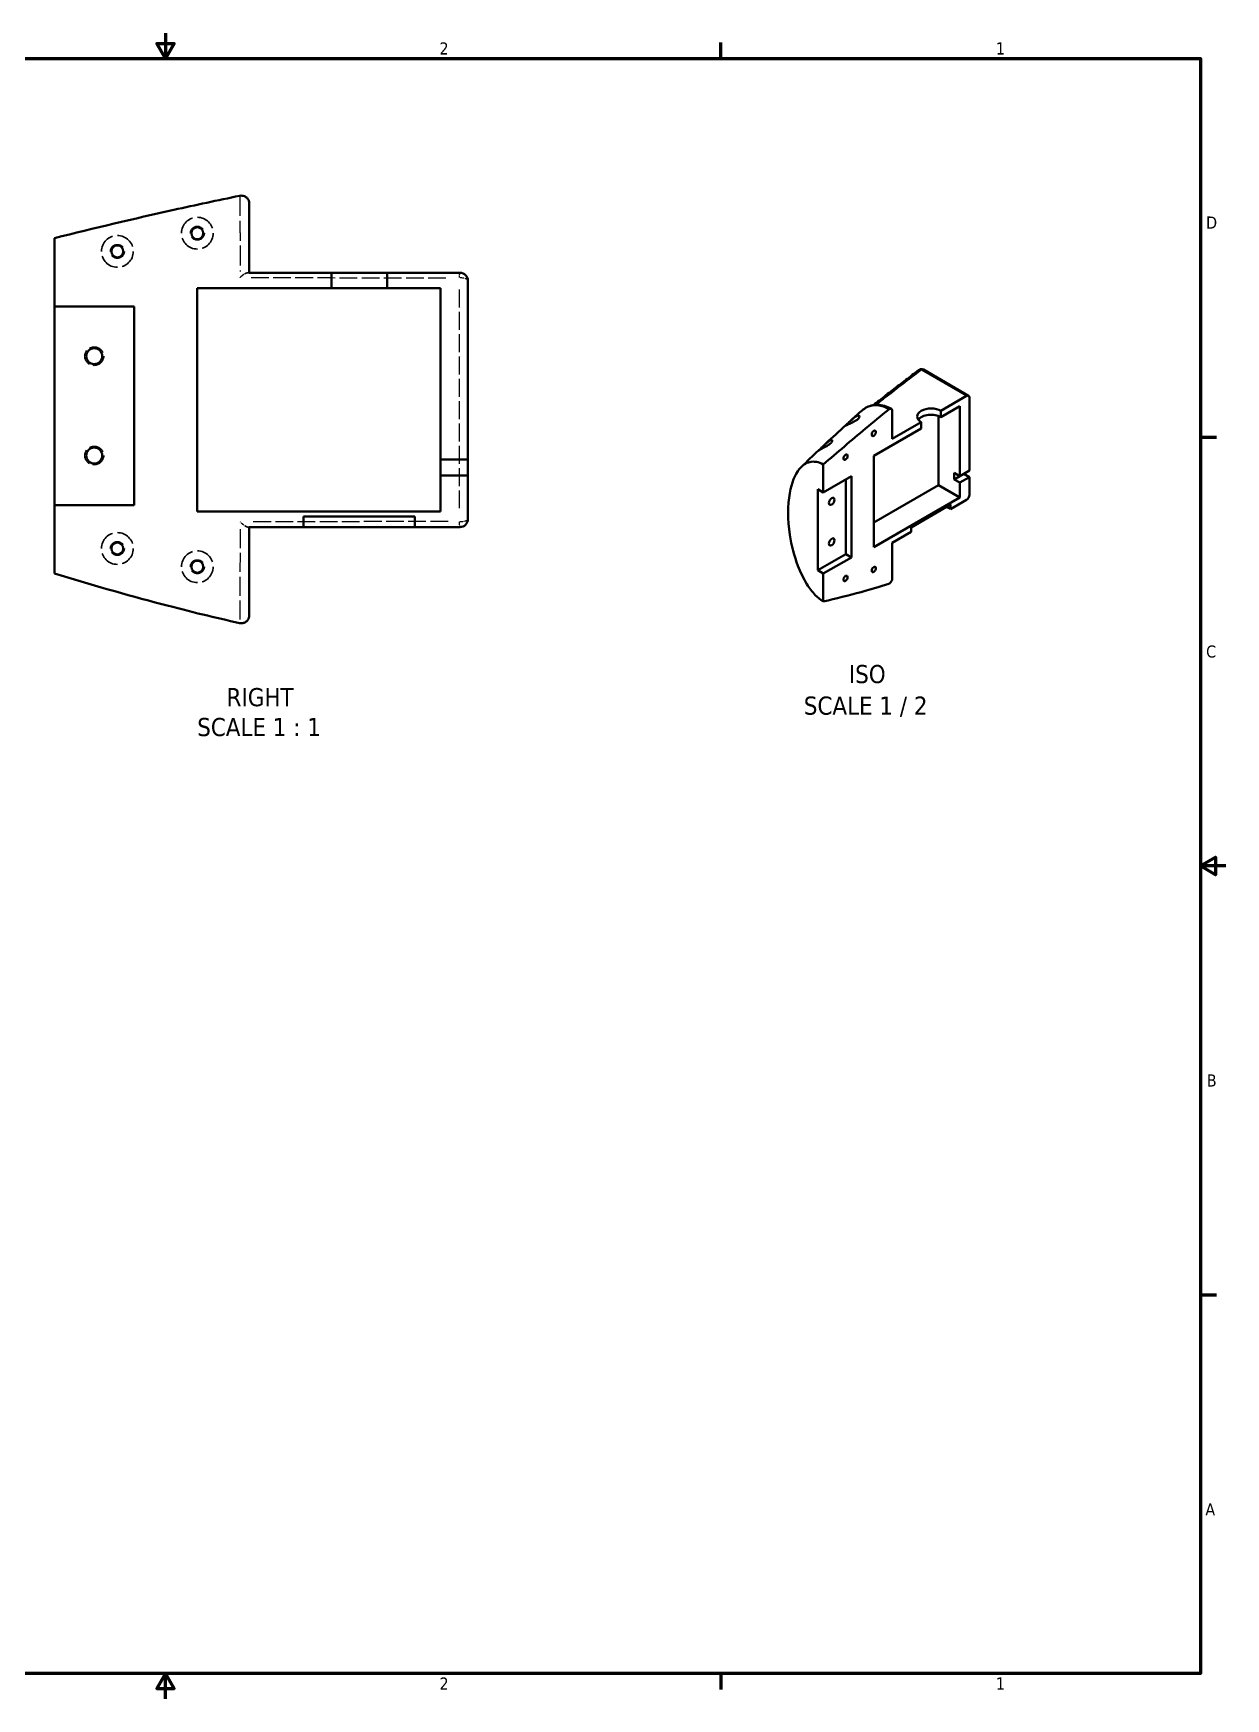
# Model space of a CAD drawing. Header units: millimetres. Extents: x 13 to 546, y 6 to 425.
# Drawn here: x 246.2 to 546.1, y 6.3 to 425.4 of the extents above; entities that cross this region are included whole.
import ezdxf

# ---------------------------------------------------------------- set-up
doc = ezdxf.new("R2010")
doc.units = ezdxf.units.MM
doc.header["$LTSCALE"] = 25.4
doc.linetypes.add('DASHED', pattern=[0.2067, 0.1654, -0.0413])
for name, color, linetype, lineweight in [('Border (ANSI)', 7, 'Continuous', 70), ('Hidden (ANSI)', 7, 'DASHED', 35), ('Hidden Narrow (ANSI)', 7, 'DASHED', 25), ('Symbol (ANSI)', 7, 'Continuous', 25), ('Visible (ANSI)', 7, 'Continuous', 50), ('Visible Narrow (ANSI)', 7, 'Continuous', 35)]:
    doc.layers.add(name, color=color, linetype=linetype, lineweight=lineweight)
doc.styles.add('Label Text (ANSI)', font='tahoma.ttf')
doc.styles.add('Note Text (ANSI)', font='tahoma.ttf')

# ---------------------------------------------------------------- blocks, each defined once
blk = doc.blocks.new('Borders Default Border')
at = {"layer": 'Border (ANSI)'}
for p, q in [((16.5, 16.5), (16.5, 16.66)), ((21.25, 12.75), (21.41, 12.75)), ((21.25, 4.25), (21.41, 4.25)), ((16.5, 0.5), (16.5, 0.34))]:
    blk.add_line(p, q, dxfattribs=at)
at = {"layer": 'Border (ANSI)', "flags": 128}
for points in [[(11, 16.75), (11, 16.5), (10.913, 16.65), (11.087, 16.65), (11, 16.5)], [(0.75, 0.5), (0.75, 16.5), (21.25, 16.5), (21.25, 0.5), (0.75, 0.5)], [(21.5, 8.5), (21.25, 8.5), (21.4, 8.587), (21.4, 8.413), (21.25, 8.5)], [(11, 0.25), (11, 0.5), (10.913, 0.35), (11.087, 0.35), (11, 0.5)]]:
    blk.add_lwpolyline(points, dxfattribs=at)
at = {"layer": 'Border (ANSI)', "char_height": 0.12, "attachment_point": 7, "style": 'Note Text (ANSI)'}
for s, insert in [('2', (13.714, 16.54)), ('1', (19.223, 16.54)), ('D', (21.306, 14.815)), ('C', (21.306, 10.563)), ('B', (21.313, 6.315)), ('A', (21.299, 2.065)), ('2', (13.714, 0.34)), ('1', (19.223, 0.34))]:
    blk.add_mtext(s, dxfattribs=dict(at, insert=insert))

msp = doc.modelspace()

# ---------------------------------------------------------------- linework, layer by layer
at = {"layer": 'Hidden (ANSI)', "ltscale": 0.101461}
msp.add_line((300.13, 365.18), (300.49, 365.18), dxfattribs=at)
at = {"layer": 'Hidden (ANSI)', "ltscale": 0.007334}
for p, q in [((314.09, 303.88), (314.09, 303.88)), ((342.09, 303.88), (342.09, 303.88))]:
    msp.add_line(p, q, dxfattribs=at)
at = {"layer": 'Hidden (ANSI)', "ltscale": 0.202368}
for p, q in [((314.09, 303.88), (314.09, 301.18)), ((342.09, 303.88), (342.09, 301.18))]:
    msp.add_line(p, q, dxfattribs=at)
at = {"layer": 'Hidden (ANSI)', "ltscale": 0.084509}
msp.add_line((300.49, 301.18), (300.22, 301.18), dxfattribs=at)
at = {"layer": 'Hidden (ANSI)', "ltscale": 1.196756}
for centre in [(287.42, 375.15), (267.3, 370.56), (267.3, 295.8), (287.42, 291.21)]:
    msp.add_circle(centre, 4, dxfattribs=at)
at = {"layer": 'Hidden (ANSI)', "ltscale": 0.211927}
msp.add_open_spline([(300.13, 365.18), (300, 365.18), (299.84, 365.14), (299.44, 364.98), (299.19, 364.83), (298.69, 364.48), (298.43, 364.27), (298.18, 364.03), (298.18, 364.03), (298.18, 364.03)], degree=3, knots=[0, 0, 0, 0, 0.0759867, 0.0759867, 0.1781438, 0.1781438, 0.2800454, 0.2800454, 0.2809061, 0.2809061, 0.2809061, 0.2809061], dxfattribs=at)
at = {"layer": 'Hidden (ANSI)', "ltscale": 0.226688}
msp.add_open_spline([(300.22, 301.18), (300.11, 301.18), (299.98, 301.21), (299.63, 301.36), (299.4, 301.49), (298.85, 301.88), (298.51, 302.17), (298.18, 302.48), (298.18, 302.48), (298.18, 302.48)], degree=3, knots=[-0.3025232, -0.3025232, -0.3025232, -0.3025232, -0.2313211, -0.2313211, -0.1362394, -0.1362394, 0, 0, 0.0008737, 0.0008737, 0.0008737, 0.0008737], dxfattribs=at)
at = {"layer": 'Hidden Narrow (ANSI)', "ltscale": 1.059428}
for centre in [(287.42, 375.15), (267.3, 370.56), (267.3, 295.8), (287.42, 291.21)]:
    msp.add_circle(centre, 1.77, dxfattribs=at)
at = {"layer": 'Hidden Narrow (ANSI)', "ltscale": 0.949028}
for centre in [(261.49, 344.19), (261.49, 319.19)]:
    msp.add_circle(centre, 2.38, dxfattribs=at)
at = {"layer": 'Hidden Narrow (ANSI)', "ltscale": 0.162948}
msp.add_ellipse((353.49, 363.18), major_axis=(0, 2), ratio=0.131549, start_param=0.060398, end_param=1.14756, dxfattribs=at)
at = {"layer": 'Hidden Narrow (ANSI)', "ltscale": 0.228566}
msp.add_ellipse((353.49, 363.18), major_axis=(2, 0), ratio=0.357644, start_param=0.084705, end_param=1.609389, dxfattribs=at)
at = {"layer": 'Hidden Narrow (ANSI)', "ltscale": 0.171476}
msp.add_ellipse((353.49, 303.18), major_axis=(0, -2), ratio=0.123761, start_param=5.075609, end_param=6.219629, dxfattribs=at)
at = {"layer": 'Hidden Narrow (ANSI)', "ltscale": 0.227922}
msp.add_ellipse((353.49, 303.18), major_axis=(2, 0), ratio=0.297284, start_param=4.678332, end_param=6.198719, dxfattribs=at)
at = {"layer": 'Hidden Narrow (ANSI)', "ltscale": 1.185614}
msp.add_open_spline([(298.09, 384.47), (298.09, 384.43), (298.1, 384.38), (298.1, 383.89), (298.11, 382.93), (298.12, 380.82), (298.13, 379.88), (298.13, 378.84), (298.14, 377.44), (298.15, 375.86), (298.16, 371.85), (298.17, 369.33), (298.18, 366.31), (298.18, 365.92), (298.18, 365.53)], degree=3, knots=[-12.986108, -12.986108, -12.986108, -12.986108, -12.866487, -12.866487, -12.138037, -12.138037, -11.682755, -11.682755, -11.682755, -11.062738, -11.062738, -10.198363, -10.198363, -10.071531, -10.071531, -10.071531, -10.071531], dxfattribs=at)
at = {"layer": 'Hidden Narrow (ANSI)', "ltscale": 1.061227}
msp.add_open_spline([(300.92, 364.02), (309.86, 363.99), (318.81, 363.96), (327.78, 363.94), (332.39, 363.93), (337, 363.92), (344.57, 363.91), (347.53, 363.9), (350.49, 363.9)], degree=3, knots=[-5.512404, -5.512404, -5.512404, -5.512404, -2.795589, -2.795589, -2.795589, -1.397794, -1.397794, -0.504451, -0.504451, -0.504451, -0.504451], dxfattribs=at)
at = {"layer": 'Hidden Narrow (ANSI)', "ltscale": 1.069525}
msp.add_open_spline([(353.25, 360.94), (353.25, 357.62), (353.25, 354.23), (353.26, 345.11), (353.26, 339.31), (353.26, 333.5), (353.26, 327.42), (353.26, 321.32), (353.26, 312.04), (353.26, 308.79), (353.26, 305.59)], degree=3, knots=[-10.918787, -10.918787, -10.918787, -10.918787, -9.891532, -9.891532, -8.182291, -8.182291, -8.182291, -6.393373, -6.393373, -5.420206, -5.420206, -5.420206, -5.420206], dxfattribs=at)
at = {"layer": 'Hidden Narrow (ANSI)', "ltscale": 1.060372}
msp.add_open_spline([(350.49, 302.58), (347.54, 302.58), (344.59, 302.58), (337.03, 302.57), (332.42, 302.56), (327.82, 302.55), (318.84, 302.54), (309.87, 302.52), (300.92, 302.49)], degree=3, knots=[-14.024588, -14.024588, -14.024588, -14.024588, -13.133387, -13.133387, -11.739199, -11.739199, -11.739199, -9.021577, -9.021577, -9.021577, -9.021577], dxfattribs=at)
at = {"layer": 'Hidden Narrow (ANSI)', "ltscale": 1.14033}
msp.add_open_spline([(298.17, 300.68), (298.17, 299.9), (298.17, 299.12), (298.16, 295.44), (298.15, 292.64), (298.14, 288.03), (298.13, 286.15), (298.12, 284.44), (298.11, 282.01), (298.09, 279.91), (298.07, 277.85), (298.06, 277.36), (298.06, 277.15)], degree=3, knots=[-3.568593, -3.568593, -3.568593, -3.568593, -3.321925, -3.321925, -2.396999, -2.396999, -1.703204, -1.703204, -1.703204, -0.716173, -0.716173, -0.187821, -0.187821, -0.187821, -0.187821], dxfattribs=at)
at = {"layer": 'Visible (ANSI)'}
for p, q in [((300.49, 382.6), (300.49, 365.18)), ((251.49, 356.69), (251.49, 373.89)), ((300.49, 365.18), (321.19, 365.18)), ((321.19, 365.18), (321.19, 361.28)), ((335.19, 365.18), (321.19, 365.18)), ((335.19, 361.28), (335.19, 365.18)), ((335.19, 365.18), (353.49, 365.18)), ((321.19, 361.28), (287.39, 361.28)), ((287.39, 361.28), (287.39, 305.08)), ((321.19, 361.28), (335.19, 361.28)), ((348.59, 361.28), (335.19, 361.28)), ((348.59, 318.18), (348.59, 361.28)), ((355.49, 363.18), (355.49, 318.18)), ((271.49, 356.69), (251.49, 356.69)), ((251.49, 356.69), (251.49, 306.69)), ((271.49, 306.69), (271.49, 356.69)), ((470.06, 340.82), (481.44, 334.24)), ((474.47, 330.46), (480.94, 334.19)), ((479.21, 331.6), (474.47, 328.86)), ((479.21, 314), (479.21, 331.6)), ((481.65, 333.78), (481.65, 315.41)), ((462.21, 330.48), (462.21, 323.37)), ((462.21, 323.37), (469.52, 327.6)), ((469.52, 327.6), (469.52, 326.01)), ((473.87, 311.74), (473.87, 329.14)), ((474.47, 328.86), (474.47, 330.46)), ((469.52, 326.01), (457.57, 319.11)), ((457.57, 319.11), (457.57, 296.16)), ((355.49, 318.18), (348.59, 318.18)), ((348.59, 318.18), (348.59, 314.18)), ((355.49, 314.18), (355.49, 318.18)), ((444.88, 309.9), (444.88, 316.93)), ((479.21, 314), (477.8, 314.82)), ((477.8, 314.82), (477.8, 313.19)), ((481.65, 315.41), (479.21, 314)), ((481.65, 313.78), (480.24, 314.6)), ((348.59, 305.08), (348.59, 314.18)), ((348.59, 314.18), (355.49, 314.18)), ((355.49, 314.18), (355.49, 303.18)), ((444.88, 309.9), (443.47, 310.72)), ((443.47, 310.72), (443.47, 290.31)), ((451.95, 313.99), (444.88, 309.9)), ((450.54, 313.17), (450.54, 294.39)), ((451.95, 293.57), (451.95, 313.99)), ((457.57, 302.33), (473.87, 311.74)), ((479.21, 308.66), (473.87, 311.74)), ((479.21, 314), (477.8, 313.19)), ((477.8, 313.19), (479.21, 312.37)), ((479.21, 312.37), (481.65, 313.78)), ((479.21, 308.66), (479.21, 312.37)), ((481.65, 313.78), (481.65, 309.29)), ((251.49, 306.69), (271.49, 306.69)), ((251.49, 289.48), (251.49, 306.69)), ((457.57, 296.16), (479.21, 308.66)), ((476.91, 306.84), (467.01, 301.12)), ((480.94, 308.06), (476.91, 305.74)), ((476.91, 305.74), (476.91, 306.84)), ((287.39, 305.08), (348.59, 305.08)), ((314.09, 303.88), (314.09, 301.18)), ((342.09, 303.88), (314.09, 303.88)), ((342.09, 301.18), (342.09, 303.88)), ((300.49, 301.18), (300.49, 278.99)), ((314.09, 301.18), (300.49, 301.18)), ((314.09, 301.18), (342.09, 301.18)), ((353.49, 301.18), (342.09, 301.18)), ((467.01, 300.02), (462.21, 297.24)), ((467.01, 301.12), (467.01, 300.02)), ((450.54, 294.39), (443.47, 290.31)), ((444.88, 289.49), (451.95, 293.57)), ((451.95, 293.57), (450.54, 294.39)), ((462.21, 297.24), (462.21, 288.19)), ((443.47, 290.31), (444.88, 289.49)), ((444.88, 282.47), (444.88, 289.49))]:
    msp.add_line(p, q, dxfattribs=at)
for centre, radius in [((287.42, 375.15), 1.5), ((267.3, 370.56), 1.5), ((261.49, 344.19), 2), ((261.49, 319.19), 2), ((267.3, 295.8), 1.5), ((287.42, 291.21), 1.5)]:
    msp.add_circle(centre, radius, dxfattribs=at)
for centre, radius, start, end in [((353.49, 363.18), 2, 0, 90), ((469.56, 339.95), 1, 60, 127.0173), ((353.49, 303.18), 2, 270, 0)]:
    msp.add_arc(centre, radius, start, end, dxfattribs=at)
for centre, major_axis, start_param, end_param in [((472, 329.03), (-3.5, 0), 3.926991, 7.068583), ((480.94, 333.38), (0.5, 0.866), 5.497787, 7.068583), ((472, 327.44), (3.5, 0), 0.785398, 2.736371), ((471.93, 302.9), (7, 0), 0.778317, 0.97226), ((480.94, 308.88), (0.5, 0.866), 3.926991, 5.497787)]:
    msp.add_ellipse(centre, major_axis=major_axis, ratio=0.57735, start_param=start_param, end_param=end_param, dxfattribs=at)
for centre, major_axis in [((457.58, 324.78), (-0.375, -0.65)), ((450.47, 318.79), (-0.375, -0.65)), ((447, 307.66), (-0.5, -0.866)), ((447, 297.45), (-0.5, -0.866)), ((457.58, 290.51), (-0.375, -0.65)), ((450.47, 288.27), (-0.375, -0.65))]:
    msp.add_ellipse(centre, major_axis=major_axis, ratio=0.57735, dxfattribs=at)
for points, knots in [([(298.09, 384.56), (292.55, 383.42), (287.01, 382.25), (271.47, 378.78), (261.47, 376.4), (251.49, 373.89)], [0.87093884, 0.87093884, 0.87093884, 0.87093884, 0.89550181, 0.89550181, 0.9401207, 0.9401207, 0.9401207, 0.9401207]), ([(300.49, 382.6), (300.49, 382.86), (300.44, 383.12), (300.24, 383.6), (300.1, 383.82), (299.73, 384.19), (299.52, 384.34), (299.09, 384.52), (298.89, 384.57), (298.49, 384.61), (298.29, 384.6), (298.09, 384.56)], [0, 0, 0, 0, 0.0781289, 0.0781289, 0.1562578, 0.1562578, 0.2343867, 0.2343867, 0.2948918, 0.2948918, 0.3553968, 0.3553968, 0.3553968, 0.3553968]), ([(468.95, 340.75), (467.83, 339.9), (466.72, 339.06), (464.5, 337.36), (463.39, 336.51), (461.2, 334.8), (460.1, 333.94), (458.51, 332.68), (458.01, 332.28), (457.51, 331.88)], [0.226232, 0.226232, 0.226232, 0.226232, 1.330279, 1.330279, 2.434327, 2.434327, 3.538375, 3.538375, 4.0496, 4.0496, 4.0496, 4.0496]), ([(454.34, 330.3), (454.71, 330.62), (455.1, 330.92), (455.97, 331.41), (456.43, 331.62), (457.44, 331.89), (457.97, 331.97), (459.08, 331.96), (459.66, 331.87), (460.83, 331.53), (461.42, 331.27), (462, 330.94)], [10.961159, 10.961159, 10.961159, 10.961159, 11.398533, 11.398533, 11.835907, 11.835907, 12.273281, 12.273281, 12.710655, 12.710655, 13.148029, 13.148029, 13.148029, 13.148029]), ([(461.36, 330.79), (459.4, 329.2), (457.44, 327.59), (451.94, 323), (448.41, 319.99), (444.88, 316.93)], [0.87093884, 0.87093884, 0.87093884, 0.87093884, 0.89550181, 0.89550181, 0.9401207, 0.9401207, 0.9401207, 0.9401207]), ([(452.88, 328.9), (452.74, 328.79), (452.58, 328.67), (452.24, 328.39), (452.07, 328.24), (451.72, 327.93), (451.56, 327.79), (451.25, 327.5), (451.11, 327.37), (450.83, 327.12), (450.71, 327.01), (450.5, 326.82), (450.42, 326.75), (450.33, 326.65), (450.32, 326.63), (450.45, 326.69), (450.6, 326.76), (451.05, 326.98), (451.37, 327.13), (452.02, 327.44), (452.35, 327.6), (452.83, 327.85), (453.02, 327.95), (453.31, 328.14), (453.42, 328.22), (453.62, 328.38), (453.7, 328.46), (453.86, 328.65), (453.91, 328.74), (454, 328.97), (453.99, 329.09), (453.87, 329.26), (453.73, 329.3), (453.34, 329.19), (453.13, 329.07), (452.88, 328.9)], [-3.210487, -3.210487, -3.210487, -3.210487, -3.049012, -3.049012, -2.897279, -2.897279, -2.764695, -2.764695, -2.636933, -2.636933, -2.500361, -2.500361, -2.334445, -2.334445, -2.126086, -2.126086, -1.886859, -1.886859, -1.595586, -1.595586, -1.339296, -1.339296, -1.185715, -1.185715, -1.087279, -1.087279, -0.983858, -0.983858, -0.838857, -0.838857, -0.589207, -0.589207, -0.275307, -0.275307, 0, 0, 0, 0]), ([(462.21, 330.48), (462.21, 330.59), (462.19, 330.68), (462.12, 330.84), (462.07, 330.9), (461.94, 330.98), (461.86, 330.99), (461.71, 330.98), (461.64, 330.96), (461.5, 330.9), (461.43, 330.85), (461.36, 330.79)], [0, 0, 0, 0, 0.0781289, 0.0781289, 0.1562578, 0.1562578, 0.2343867, 0.2343867, 0.2948918, 0.2948918, 0.3553968, 0.3553968, 0.3553968, 0.3553968]), ([(445.99, 322.62), (445.88, 322.53), (445.77, 322.43), (445.49, 322.18), (445.33, 322.02), (445, 321.7), (444.84, 321.55), (444.53, 321.25), (444.39, 321.12), (444.12, 320.86), (444, 320.75), (443.79, 320.56), (443.71, 320.49), (443.62, 320.42), (443.63, 320.42), (443.78, 320.51), (443.95, 320.61), (444.45, 320.89), (444.79, 321.08), (445.41, 321.41), (445.68, 321.55), (446.09, 321.8), (446.24, 321.89), (446.49, 322.08), (446.59, 322.16), (446.77, 322.32), (446.84, 322.41), (447, 322.61), (447.05, 322.72), (447.11, 322.95), (447.08, 323.06), (446.91, 323.16), (446.77, 323.14), (446.42, 322.96), (446.22, 322.82), (445.99, 322.62)], [-2.991896, -2.991896, -2.991896, -2.991896, -2.87525, -2.87525, -2.727675, -2.727675, -2.597111, -2.597111, -2.469593, -2.469593, -2.332664, -2.332664, -2.166637, -2.166637, -1.963691, -1.963691, -1.723685, -1.723685, -1.447055, -1.447055, -1.241791, -1.241791, -1.121778, -1.121778, -1.031571, -1.031571, -0.931719, -0.931719, -0.773649, -0.773649, -0.516023, -0.516023, -0.251025, -0.251025, 0, 0, 0, 0]), ([(444.88, 316.93), (444.29, 317.27), (443.71, 317.49), (442.55, 317.7), (441.99, 317.68), (440.51, 317.33), (439.62, 316.73), (437.74, 314.39), (436.92, 312.32), (435.9, 306.67), (435.91, 303), (436.88, 296.54), (437.58, 293.87), (439.11, 289.88), (439.86, 288.28), (441.39, 285.82), (442.09, 284.89), (443.51, 283.42), (444.19, 282.87), (444.88, 282.47)], [-10.365401, -10.365401, -10.365401, -10.365401, -9.745224, -9.745224, -9.087405, -9.087405, -7.849207, -7.849207, -6.059419, -6.059419, -3.904824, -3.904824, -2.323842, -2.323842, -1.291761, -1.291761, -0.590045, -0.590045, 0, 0, 0, 0]), ([(251.49, 289.48), (260.44, 286.75), (269.43, 284.18), (285.95, 279.83), (291.93, 278.4), (298.06, 277.04)], [-127.096552, -127.096552, -127.096552, -127.096552, -120.472402, -120.472402, -115.010114, -115.010114, -115.010114, -115.010114]), ([(444.88, 282.47), (448.04, 283.18), (451.22, 283.97), (457.06, 285.56), (459.18, 286.2), (461.34, 286.89)], [-127.096552, -127.096552, -127.096552, -127.096552, -120.472402, -120.472402, -115.010114, -115.010114, -115.010114, -115.010114]), ([(461.34, 286.89), (461.43, 286.92), (461.53, 286.97), (461.71, 287.11), (461.8, 287.2), (461.95, 287.41), (462.02, 287.52), (462.12, 287.73), (462.15, 287.83), (462.19, 288.01), (462.21, 288.1), (462.21, 288.19)], [0, 0, 0, 0, 0.0781289, 0.0781289, 0.1562578, 0.1562578, 0.2343867, 0.2343867, 0.2966058, 0.2966058, 0.3588249, 0.3588249, 0.3588249, 0.3588249]), ([(298.06, 277.04), (298.31, 276.98), (298.58, 276.98), (299.09, 277.07), (299.34, 277.16), (299.78, 277.44), (299.97, 277.62), (300.24, 278), (300.33, 278.19), (300.46, 278.58), (300.49, 278.79), (300.49, 278.99)], [0, 0, 0, 0, 0.0781289, 0.0781289, 0.1562578, 0.1562578, 0.2343867, 0.2343867, 0.2966058, 0.2966058, 0.3588249, 0.3588249, 0.3588249, 0.3588249])]:
    msp.add_open_spline(points, degree=3, knots=knots, dxfattribs=at)
for points in [[(451.64, 327.86), (452.54, 328.68), (453.44, 329.49), (454.34, 330.3)], [(445.51, 322.2), (447.17, 323.75), (448.84, 325.3), (450.51, 326.83)], [(439.4, 316.37), (440.81, 317.74), (442.23, 319.09), (443.65, 320.44)]]:
    msp.add_open_spline(points, degree=3, dxfattribs=at)
at = {"layer": 'Visible Narrow (ANSI)'}
msp.add_line((480.94, 334.19), (469.56, 340.77), dxfattribs=at)
for major_axis, ratio, start_param, end_param in [((-0.602, 0.798), 0.648283, 5.422522, 6.283185), ((0.5, 0.866), 0.57735, 0, 0.785398)]:
    msp.add_ellipse((469.56, 339.95), major_axis=major_axis, ratio=ratio, start_param=start_param, end_param=end_param, dxfattribs=at)
for points, knots in [([(469.56, 340.77), (468.37, 339.87), (467.19, 338.97), (464.61, 337), (463.22, 335.92), (461.83, 334.84), (460.61, 333.88), (459.39, 332.92), (458.18, 331.96)], [0.226232, 0.226232, 0.226232, 0.226232, 1.397794, 1.397794, 2.795589, 2.795589, 2.795589, 4.032783, 4.032783, 4.032783, 4.032783]), ([(461.36, 330.79), (460.99, 331.01), (460.62, 331.19), (459.32, 331.7), (458.43, 331.83), (457.12, 331.73), (456.64, 331.62), (456.21, 331.45), (455.61, 331.23), (455.07, 330.9), (454.5, 330.43), (454.42, 330.37), (454.34, 330.3)], [-13.148029, -13.148029, -13.148029, -13.148029, -12.866487, -12.866487, -12.138037, -12.138037, -11.682755, -11.682755, -11.682755, -11.062738, -11.062738, -10.961159, -10.961159, -10.961159, -10.961159])]:
    msp.add_open_spline(points, degree=3, knots=knots, dxfattribs=at)

# ---------------------------------------------------------------- block references
at = {"xscale": 25.4, "yscale": 25.4, "zscale": 25.4}
msp.add_blockref('Borders Default Border', (0, 0), dxfattribs=at)

# ---------------------------------------------------------------- texts
at = {"layer": 'Symbol (ANSI)', "char_height": 4.572, "attachment_point": 7, "style": 'Label Text (ANSI)'}
for s, insert in [('ISO', (451.31, 261.83)), ('RIGHT', (294.77, 256.02)), ('SCALE 1 / 2', (439.98, 253.4)), ('SCALE 1 : 1', (287.39, 248.5))]:
    msp.add_mtext(s, dxfattribs=dict(at, insert=insert))

doc.saveas('drawing.dxf')
